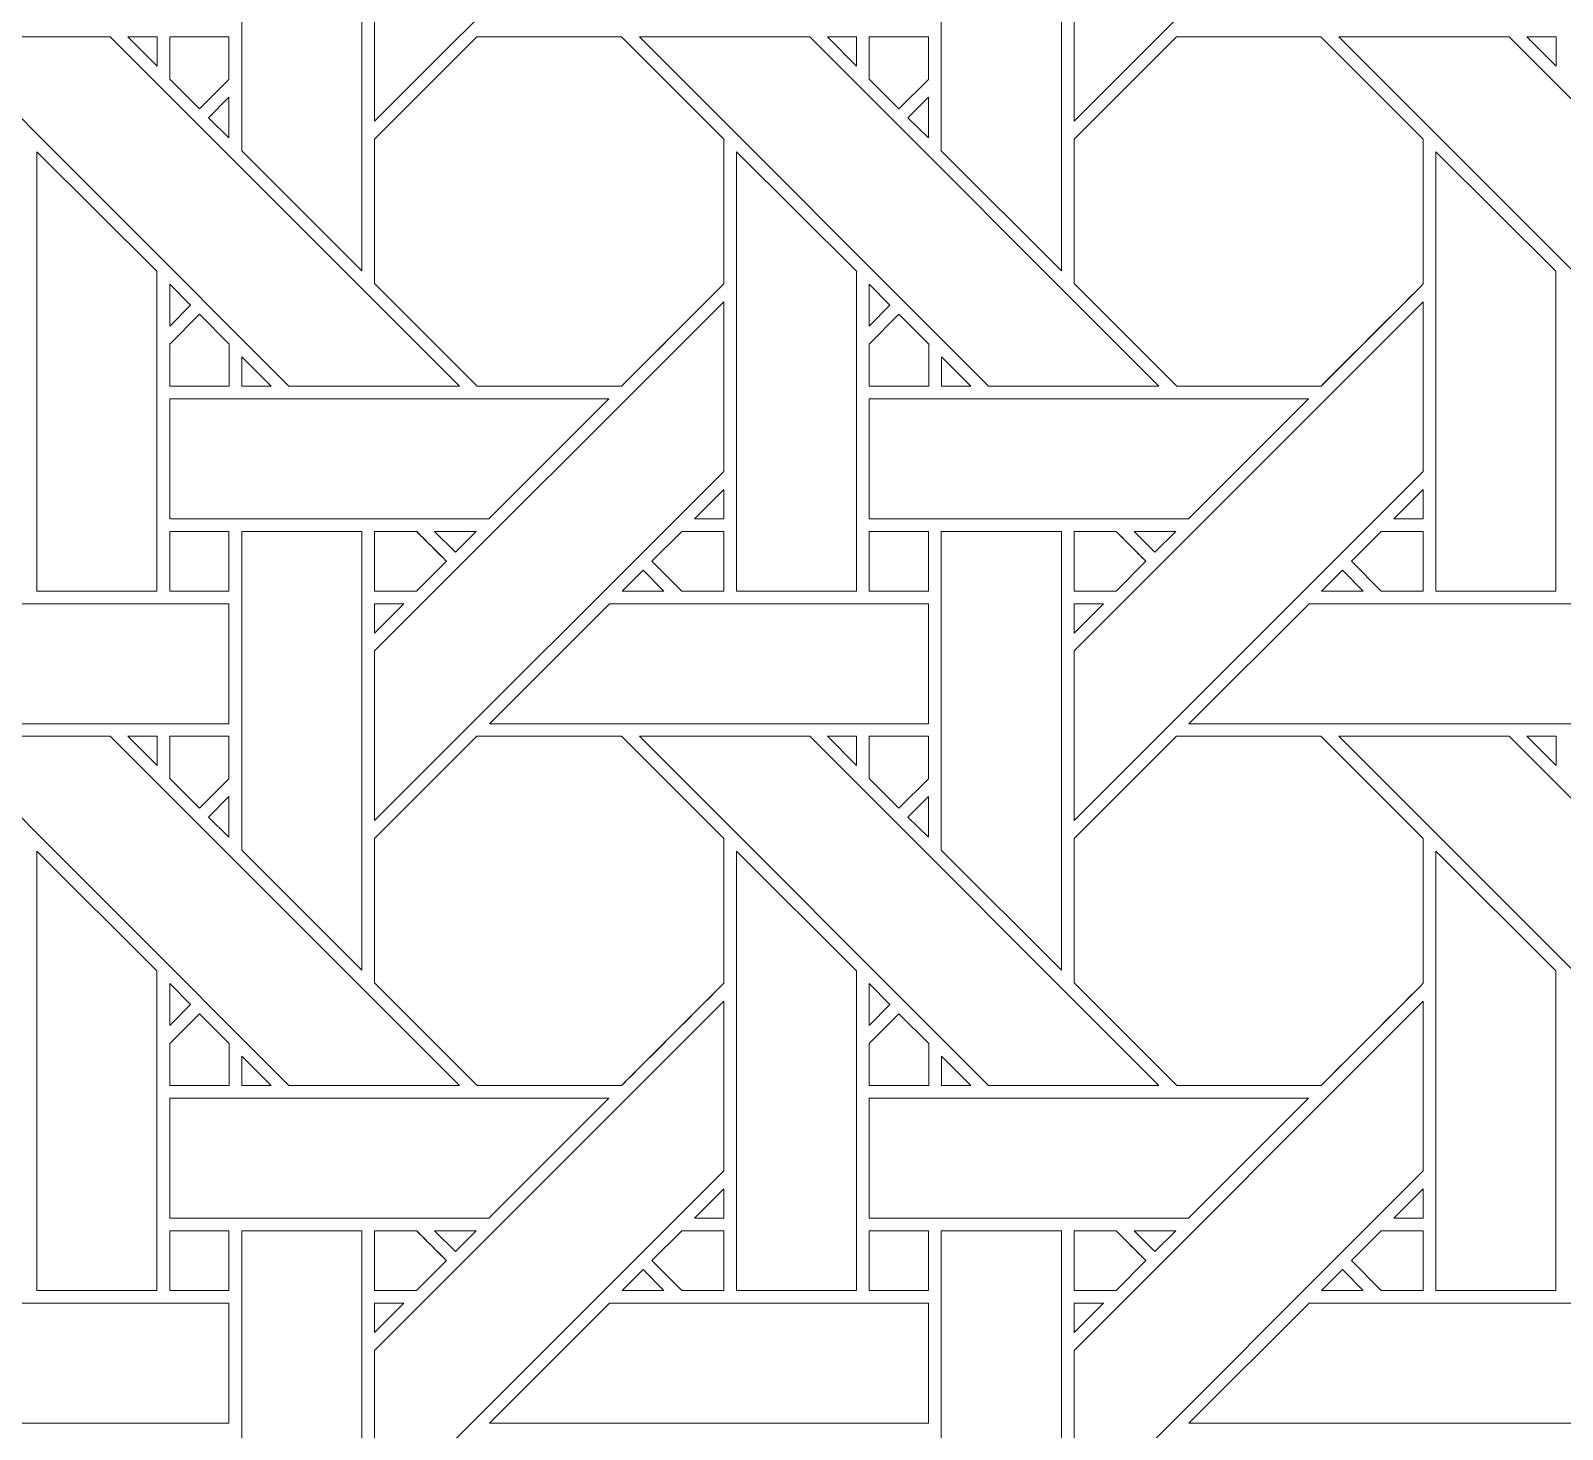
# Model space of a CAD drawing. Header units: inches. Extents: x 3.4 to 21.4, y 0.1 to 18.1.
# Drawn here: x 15 to 17.078, y 6.968 to 8.866 of the extents above; entities that cross this region are included whole.
import ezdxf

# ---------------------------------------------------------------- set-up
doc = ezdxf.new("R2010")
doc.units = ezdxf.units.IN
doc.header["$MEASUREMENT"] = 0
doc.layers.add('Design', color=7, linetype='Continuous', lineweight=0)

msp = doc.modelspace()

# ---------------------------------------------------------------- linework, layer by layer
at = {"layer": 'Design'}
for points, knots in [([(3.3829, 18.0948), (3.3829, 18.0948), (3.3829, 0.0948), (3.3829, 0.0948), (3.3829, 0.0948), (21.3829, 0.0948), (21.3829, 0.0948), (21.3829, 0.0948), (21.3829, 18.0948), (21.3829, 18.0948), (21.3829, 18.0948), (3.3829, 18.0948), (3.3829, 18.0948)], [0, 0, 0, 0, 1, 1, 1, 2, 2, 2, 3, 3, 3, 4, 4, 4, 4]), ([(4.2402, 17.2374), (4.2402, 17.2374), (4.2402, 0.9521), (4.2402, 0.9521), (4.2402, 0.9521), (20.5255, 0.9521), (20.5255, 0.9521), (20.5255, 0.9521), (20.5255, 17.2374), (20.5255, 17.2374), (20.5255, 17.2374), (4.2402, 17.2374), (4.2402, 17.2374)], [0, 0, 0, 0, 1, 1, 1, 2, 2, 2, 3, 3, 3, 4, 4, 4, 4]), ([(15.4666, 8.743), (15.4666, 8.743), (15.4666, 8.9731), (15.4666, 8.9731), (15.4666, 8.9731), (15.9403, 9.4467), (15.9403, 9.4467), (15.9403, 9.4467), (15.9403, 9.2166), (15.9403, 9.2166), (15.9403, 9.2166), (15.4666, 8.743), (15.4666, 8.743)], [0, 0, 0, 0, 1, 1, 1, 2, 2, 2, 3, 3, 3, 4, 4, 4, 4]), ([(16.889, 9.2166), (16.889, 9.2166), (16.4153, 8.743), (16.4153, 8.743), (16.4153, 8.743), (16.4153, 8.9731), (16.4153, 8.9731), (16.4153, 8.9731), (16.889, 9.4467), (16.889, 9.4467), (16.889, 9.4467), (16.889, 9.2166), (16.889, 9.2166)], [0, 0, 0, 0, 1, 1, 1, 2, 2, 2, 3, 3, 3, 4, 4, 4, 4]), ([(15.2865, 8.703), (15.2865, 8.703), (15.2865, 9.1352), (15.2865, 9.1352), (15.2865, 9.1352), (15.4494, 9.1352), (15.4494, 9.1352), (15.4494, 9.1352), (15.4494, 8.5401), (15.4494, 8.5401), (15.4494, 8.5401), (15.2865, 8.703), (15.2865, 8.703)], [0, 0, 0, 0, 1, 1, 1, 2, 2, 2, 3, 3, 3, 4, 4, 4, 4]), ([(16.2352, 8.703), (16.2352, 8.703), (16.2352, 9.1352), (16.2352, 9.1352), (16.2352, 9.1352), (16.3982, 9.1352), (16.3982, 9.1352), (16.3982, 9.1352), (16.3982, 8.5401), (16.3982, 8.5401), (16.3982, 8.5401), (16.2352, 8.703), (16.2352, 8.703)], [0, 0, 0, 0, 1, 1, 1, 2, 2, 2, 3, 3, 3, 4, 4, 4, 4]), ([(15.3505, 8.3837), (15.3505, 8.3837), (14.877, 8.8573), (14.877, 8.8573), (14.877, 8.8573), (15.1079, 8.8573), (15.1079, 8.8573), (15.1079, 8.8573), (15.5816, 8.3837), (15.5816, 8.3837), (15.5816, 8.3837), (15.3505, 8.3837), (15.3505, 8.3837)], [0, 0, 0, 0, 1, 1, 1, 2, 2, 2, 3, 3, 3, 4, 4, 4, 4]), ([(15.1715, 8.8573), (15.1715, 8.8573), (15.1715, 8.8175), (15.1715, 8.8175), (15.1715, 8.8175), (15.1321, 8.8573), (15.1321, 8.8573), (15.1321, 8.8573), (15.1715, 8.8573), (15.1715, 8.8573)], [0, 0, 0, 0, 1, 1, 1, 2, 2, 2, 3, 3, 3, 3]), ([(15.269, 8.8573), (15.269, 8.8573), (15.269, 8.7997), (15.269, 8.7997), (15.269, 8.7997), (15.2291, 8.7598), (15.2291, 8.7598), (15.2291, 8.7598), (15.1887, 8.8001), (15.1887, 8.8001), (15.1887, 8.8001), (15.1887, 8.8573), (15.1887, 8.8573), (15.1887, 8.8573), (15.269, 8.8573), (15.269, 8.8573)], [0, 0, 0, 0, 1, 1, 1, 2, 2, 2, 3, 3, 3, 4, 4, 4, 5, 5, 5, 5]), ([(15.2291, 8.7598), (15.2291, 8.7598), (15.1887, 8.8001), (15.1887, 8.8001), (15.1887, 8.8001), (15.1887, 8.8573), (15.1887, 8.8573), (15.1887, 8.8573), (15.269, 8.8573), (15.269, 8.8573), (15.269, 8.8573), (15.269, 8.7997), (15.269, 8.7997), (15.269, 8.7997), (15.2291, 8.7598), (15.2291, 8.7598)], [0, 0, 0, 0, 1, 1, 1, 2, 2, 2, 3, 3, 3, 4, 4, 4, 5, 5, 5, 5]), ([(15.6053, 8.8573), (15.6053, 8.8573), (15.8015, 8.8573), (15.8015, 8.8573), (15.8015, 8.8573), (15.9403, 8.7186), (15.9403, 8.7186), (15.9403, 8.7186), (15.9403, 8.5224), (15.9403, 8.5224), (15.9225, 8.5044), (15.8105, 8.3927), (15.8016, 8.3837), (15.8016, 8.3837), (15.6058, 8.3837), (15.6058, 8.3837), (15.6058, 8.3837), (15.4666, 8.5229), (15.4666, 8.5229), (15.4666, 8.5229), (15.4666, 8.7186), (15.4666, 8.7186), (15.4666, 8.7186), (15.6053, 8.8573), (15.6053, 8.8573)], [0, 0, 0, 0, 1, 1, 1, 2, 2, 2, 3, 3, 3, 4, 4, 4, 5, 5, 5, 6, 6, 6, 7, 7, 7, 8, 8, 8, 8]), ([(15.9403, 8.5224), (15.9221, 8.5041), (15.8102, 8.3924), (15.8016, 8.3837), (15.8016, 8.3837), (15.6058, 8.3837), (15.6058, 8.3837), (15.6058, 8.3837), (15.4666, 8.5229), (15.4666, 8.5229), (15.4666, 8.5229), (15.4666, 8.7186), (15.4666, 8.7186), (15.4666, 8.7186), (15.6053, 8.8573), (15.6053, 8.8573), (15.6053, 8.8573), (15.8015, 8.8573), (15.8015, 8.8573), (15.8015, 8.8573), (15.9403, 8.7186), (15.9403, 8.7186), (15.9403, 8.7186), (15.9403, 8.5224), (15.9403, 8.5224)], [0, 0, 0, 0, 1, 1, 1, 2, 2, 2, 3, 3, 3, 4, 4, 4, 5, 5, 5, 6, 6, 6, 7, 7, 7, 8, 8, 8, 8]), ([(16.2993, 8.3837), (16.2993, 8.3837), (15.8257, 8.8573), (15.8257, 8.8573), (15.8257, 8.8573), (16.0567, 8.8573), (16.0567, 8.8573), (16.0567, 8.8573), (16.5303, 8.3837), (16.5303, 8.3837), (16.5303, 8.3837), (16.2993, 8.3837), (16.2993, 8.3837)], [0, 0, 0, 0, 1, 1, 1, 2, 2, 2, 3, 3, 3, 4, 4, 4, 4]), ([(16.1202, 8.8573), (16.1202, 8.8573), (16.1202, 8.8175), (16.1202, 8.8175), (16.1202, 8.8175), (16.0808, 8.8573), (16.0808, 8.8573), (16.0808, 8.8573), (16.1202, 8.8573), (16.1202, 8.8573)], [0, 0, 0, 0, 1, 1, 1, 2, 2, 2, 3, 3, 3, 3]), ([(16.2177, 8.8573), (16.2177, 8.8573), (16.2177, 8.7997), (16.2177, 8.7997), (16.2177, 8.7997), (16.1778, 8.7598), (16.1778, 8.7598), (16.1778, 8.7598), (16.1375, 8.8001), (16.1375, 8.8001), (16.1375, 8.8001), (16.1375, 8.8573), (16.1375, 8.8573), (16.1375, 8.8573), (16.2177, 8.8573), (16.2177, 8.8573)], [0, 0, 0, 0, 1, 1, 1, 2, 2, 2, 3, 3, 3, 4, 4, 4, 5, 5, 5, 5]), ([(16.1778, 8.7598), (16.1778, 8.7598), (16.1375, 8.8001), (16.1375, 8.8001), (16.1375, 8.8001), (16.1375, 8.8573), (16.1375, 8.8573), (16.1375, 8.8573), (16.2177, 8.8573), (16.2177, 8.8573), (16.2177, 8.8573), (16.2177, 8.7997), (16.2177, 8.7997), (16.2177, 8.7997), (16.1778, 8.7598), (16.1778, 8.7598)], [0, 0, 0, 0, 1, 1, 1, 2, 2, 2, 3, 3, 3, 4, 4, 4, 5, 5, 5, 5]), ([(16.554, 8.8573), (16.554, 8.8573), (16.7502, 8.8573), (16.7502, 8.8573), (16.7502, 8.8573), (16.889, 8.7186), (16.889, 8.7186), (16.889, 8.7186), (16.889, 8.5224), (16.889, 8.5224), (16.8712, 8.5045), (16.7593, 8.3927), (16.7503, 8.3837), (16.7503, 8.3837), (16.5546, 8.3837), (16.5546, 8.3837), (16.5546, 8.3837), (16.4153, 8.5229), (16.4153, 8.5229), (16.4153, 8.5229), (16.4153, 8.7186), (16.4153, 8.7186), (16.4153, 8.7186), (16.554, 8.8573), (16.554, 8.8573)], [0, 0, 0, 0, 1, 1, 1, 2, 2, 2, 3, 3, 3, 4, 4, 4, 5, 5, 5, 6, 6, 6, 7, 7, 7, 8, 8, 8, 8]), ([(16.889, 8.5224), (16.871, 8.5042), (16.7591, 8.3925), (16.7503, 8.3837), (16.7503, 8.3837), (16.5546, 8.3837), (16.5546, 8.3837), (16.5546, 8.3837), (16.4153, 8.5229), (16.4153, 8.5229), (16.4153, 8.5229), (16.4153, 8.7186), (16.4153, 8.7186), (16.4153, 8.7186), (16.554, 8.8573), (16.554, 8.8573), (16.554, 8.8573), (16.7502, 8.8573), (16.7502, 8.8573), (16.7502, 8.8573), (16.889, 8.7186), (16.889, 8.7186), (16.889, 8.7186), (16.889, 8.5224), (16.889, 8.5224)], [0, 0, 0, 0, 1, 1, 1, 2, 2, 2, 3, 3, 3, 4, 4, 4, 5, 5, 5, 6, 6, 6, 7, 7, 7, 8, 8, 8, 8]), ([(17.248, 8.3837), (17.248, 8.3837), (16.7745, 8.8573), (16.7745, 8.8573), (16.7745, 8.8573), (17.0054, 8.8573), (17.0054, 8.8573), (17.0054, 8.8573), (17.479, 8.3837), (17.479, 8.3837), (17.479, 8.3837), (17.248, 8.3837), (17.248, 8.3837)], [0, 0, 0, 0, 1, 1, 1, 2, 2, 2, 3, 3, 3, 4, 4, 4, 4]), ([(17.069, 8.8573), (17.069, 8.8573), (17.069, 8.8175), (17.069, 8.8175), (17.069, 8.8175), (17.0295, 8.8573), (17.0295, 8.8573), (17.0295, 8.8573), (17.069, 8.8573), (17.069, 8.8573)], [0, 0, 0, 0, 1, 1, 1, 2, 2, 2, 3, 3, 3, 3]), ([(15.269, 8.7755), (15.269, 8.7755), (15.269, 8.7203), (15.269, 8.7203), (15.269, 8.7203), (15.2412, 8.7477), (15.2412, 8.7477), (15.2412, 8.7477), (15.269, 8.7755), (15.269, 8.7755)], [0, 0, 0, 0, 1, 1, 1, 2, 2, 2, 3, 3, 3, 3]), ([(16.2177, 8.7755), (16.2177, 8.7755), (16.2177, 8.7203), (16.2177, 8.7203), (16.2177, 8.7203), (16.1899, 8.7477), (16.1899, 8.7477), (16.1899, 8.7477), (16.2177, 8.7755), (16.2177, 8.7755)], [0, 0, 0, 0, 1, 1, 1, 2, 2, 2, 3, 3, 3, 3]), ([(15.0087, 8.1057), (15.0087, 8.1057), (15.0087, 8.7015), (15.0087, 8.7015), (15.0087, 8.7015), (15.1714, 8.5394), (15.1714, 8.5394), (15.1714, 8.5394), (15.1714, 8.1057), (15.1714, 8.1057), (15.1714, 8.1057), (15.0087, 8.1057), (15.0087, 8.1057)], [0, 0, 0, 0, 1, 1, 1, 2, 2, 2, 3, 3, 3, 4, 4, 4, 4]), ([(15.9574, 8.1057), (15.9574, 8.1057), (15.9574, 8.7015), (15.9574, 8.7015), (15.9574, 8.7015), (16.1201, 8.5394), (16.1201, 8.5394), (16.1201, 8.5394), (16.1201, 8.1057), (16.1201, 8.1057), (16.1201, 8.1057), (15.9574, 8.1057), (15.9574, 8.1057)], [0, 0, 0, 0, 1, 1, 1, 2, 2, 2, 3, 3, 3, 4, 4, 4, 4]), ([(16.9061, 8.1057), (16.9061, 8.1057), (16.9061, 8.7015), (16.9061, 8.7015), (16.9061, 8.7015), (17.0689, 8.5394), (17.0689, 8.5394), (17.0689, 8.5394), (17.0689, 8.1057), (17.0689, 8.1057), (17.0689, 8.1057), (16.9061, 8.1057), (16.9061, 8.1057)], [0, 0, 0, 0, 1, 1, 1, 2, 2, 2, 3, 3, 3, 4, 4, 4, 4]), ([(15.1887, 8.4651), (15.1887, 8.4651), (15.1887, 8.5219), (15.1887, 8.5219), (15.1887, 8.5219), (15.2169, 8.4933), (15.2169, 8.4933), (15.2169, 8.4933), (15.1887, 8.4651), (15.1887, 8.4651)], [0, 0, 0, 0, 1, 1, 1, 2, 2, 2, 3, 3, 3, 3]), ([(16.1374, 8.4651), (16.1374, 8.4651), (16.1374, 8.5219), (16.1374, 8.5219), (16.1374, 8.5219), (16.1656, 8.4933), (16.1656, 8.4933), (16.1656, 8.4933), (16.1374, 8.4651), (16.1374, 8.4651)], [0, 0, 0, 0, 1, 1, 1, 2, 2, 2, 3, 3, 3, 3]), ([(15.4666, 7.7943), (15.4666, 7.7943), (15.4666, 8.0244), (15.4666, 8.0244), (15.4666, 8.0244), (15.9403, 8.498), (15.9403, 8.498), (15.9403, 8.498), (15.9403, 8.2679), (15.9403, 8.2679), (15.9403, 8.2679), (15.4666, 7.7943), (15.4666, 7.7943)], [0, 0, 0, 0, 1, 1, 1, 2, 2, 2, 3, 3, 3, 4, 4, 4, 4]), ([(16.889, 8.2679), (16.889, 8.2679), (16.4153, 7.7943), (16.4153, 7.7943), (16.4153, 7.7943), (16.4153, 8.0244), (16.4153, 8.0244), (16.4153, 8.0244), (16.889, 8.498), (16.889, 8.498), (16.889, 8.498), (16.889, 8.2679), (16.889, 8.2679)], [0, 0, 0, 0, 1, 1, 1, 2, 2, 2, 3, 3, 3, 4, 4, 4, 4]), ([(15.1887, 8.3834), (15.1887, 8.3834), (15.1887, 8.4407), (15.1887, 8.4407), (15.1887, 8.4407), (15.2291, 8.4811), (15.2291, 8.4811), (15.2291, 8.4811), (15.2694, 8.4407), (15.2694, 8.4407), (15.2694, 8.4407), (15.2694, 8.3834), (15.2694, 8.3834), (15.2694, 8.3834), (15.1887, 8.3834), (15.1887, 8.3834)], [0, 0, 0, 0, 1, 1, 1, 2, 2, 2, 3, 3, 3, 4, 4, 4, 5, 5, 5, 5]), ([(15.2291, 8.4811), (15.2291, 8.4811), (15.2694, 8.4407), (15.2694, 8.4407), (15.2694, 8.4407), (15.2694, 8.3834), (15.2694, 8.3834), (15.2694, 8.3834), (15.1887, 8.3834), (15.1887, 8.3834), (15.1887, 8.3834), (15.1887, 8.4407), (15.1887, 8.4407), (15.1887, 8.4407), (15.2291, 8.4811), (15.2291, 8.4811)], [0, 0, 0, 0, 1, 1, 1, 2, 2, 2, 3, 3, 3, 4, 4, 4, 5, 5, 5, 5]), ([(16.1375, 8.3834), (16.1375, 8.3834), (16.1375, 8.4407), (16.1375, 8.4407), (16.1375, 8.4407), (16.1778, 8.4811), (16.1778, 8.4811), (16.1778, 8.4811), (16.2181, 8.4407), (16.2181, 8.4407), (16.2181, 8.4407), (16.2181, 8.3834), (16.2181, 8.3834), (16.2181, 8.3834), (16.1375, 8.3834), (16.1375, 8.3834)], [0, 0, 0, 0, 1, 1, 1, 2, 2, 2, 3, 3, 3, 4, 4, 4, 5, 5, 5, 5]), ([(16.1778, 8.4811), (16.1778, 8.4811), (16.2181, 8.4407), (16.2181, 8.4407), (16.2181, 8.4407), (16.2181, 8.3834), (16.2181, 8.3834), (16.2181, 8.3834), (16.1375, 8.3834), (16.1375, 8.3834), (16.1375, 8.3834), (16.1375, 8.4407), (16.1375, 8.4407), (16.1375, 8.4407), (16.1778, 8.4811), (16.1778, 8.4811)], [0, 0, 0, 0, 1, 1, 1, 2, 2, 2, 3, 3, 3, 4, 4, 4, 5, 5, 5, 5]), ([(15.2866, 8.3837), (15.2866, 8.3837), (15.2866, 8.4235), (15.2866, 8.4235), (15.2866, 8.4235), (15.3264, 8.3837), (15.3264, 8.3837), (15.3264, 8.3837), (15.2866, 8.3837), (15.2866, 8.3837)], [0, 0, 0, 0, 1, 1, 1, 2, 2, 2, 3, 3, 3, 3]), ([(16.2354, 8.3837), (16.2354, 8.3837), (16.2354, 8.4235), (16.2354, 8.4235), (16.2354, 8.4235), (16.2751, 8.3837), (16.2751, 8.3837), (16.2751, 8.3837), (16.2354, 8.3837), (16.2354, 8.3837)], [0, 0, 0, 0, 1, 1, 1, 2, 2, 2, 3, 3, 3, 3]), ([(15.6217, 8.2037), (15.6217, 8.2037), (15.1887, 8.2037), (15.1887, 8.2037), (15.1887, 8.2037), (15.1887, 8.3664), (15.1887, 8.3664), (15.1887, 8.3664), (15.7844, 8.3664), (15.7844, 8.3664), (15.7844, 8.3664), (15.6217, 8.2037), (15.6217, 8.2037)], [0, 0, 0, 0, 1, 1, 1, 2, 2, 2, 3, 3, 3, 4, 4, 4, 4]), ([(16.5704, 8.2037), (16.5704, 8.2037), (16.1375, 8.2037), (16.1375, 8.2037), (16.1375, 8.2037), (16.1375, 8.3664), (16.1375, 8.3664), (16.1375, 8.3664), (16.7332, 8.3664), (16.7332, 8.3664), (16.7332, 8.3664), (16.5704, 8.2037), (16.5704, 8.2037)], [0, 0, 0, 0, 1, 1, 1, 2, 2, 2, 3, 3, 3, 4, 4, 4, 4]), ([(15.9403, 8.2435), (15.9403, 8.2435), (15.9403, 8.2038), (15.9403, 8.2038), (15.9403, 8.2038), (15.9005, 8.2038), (15.9005, 8.2038), (15.9005, 8.2038), (15.9403, 8.2435), (15.9403, 8.2435)], [0, 0, 0, 0, 1, 1, 1, 2, 2, 2, 3, 3, 3, 3]), ([(16.889, 8.2435), (16.889, 8.2435), (16.889, 8.2038), (16.889, 8.2038), (16.889, 8.2038), (16.8492, 8.2038), (16.8492, 8.2038), (16.8492, 8.2038), (16.889, 8.2435), (16.889, 8.2435)], [0, 0, 0, 0, 1, 1, 1, 2, 2, 2, 3, 3, 3, 3]), ([(15.1887, 8.1865), (15.1887, 8.1865), (15.269, 8.1865), (15.269, 8.1865), (15.269, 8.1865), (15.269, 8.1057), (15.269, 8.1057), (15.269, 8.1057), (15.1887, 8.1057), (15.1887, 8.1057), (15.1887, 8.1057), (15.1887, 8.1865), (15.1887, 8.1865)], [0, 0, 0, 0, 1, 1, 1, 2, 2, 2, 3, 3, 3, 4, 4, 4, 4]), ([(15.1887, 8.1057), (15.1887, 8.1057), (15.1887, 8.1865), (15.1887, 8.1865), (15.1887, 8.1865), (15.269, 8.1865), (15.269, 8.1865), (15.269, 8.1865), (15.269, 8.1057), (15.269, 8.1057), (15.269, 8.1057), (15.1887, 8.1057), (15.1887, 8.1057)], [0, 0, 0, 0, 1, 1, 1, 2, 2, 2, 3, 3, 3, 4, 4, 4, 4]), ([(15.2865, 7.7543), (15.2865, 7.7543), (15.2865, 8.1865), (15.2865, 8.1865), (15.2865, 8.1865), (15.4494, 8.1865), (15.4494, 8.1865), (15.4494, 8.1865), (15.4494, 7.5914), (15.4494, 7.5914), (15.4494, 7.5914), (15.2865, 7.7543), (15.2865, 7.7543)], [0, 0, 0, 0, 1, 1, 1, 2, 2, 2, 3, 3, 3, 4, 4, 4, 4]), ([(15.5237, 8.1865), (15.5288, 8.1813), (15.5596, 8.1505), (15.564, 8.1461), (15.564, 8.1461), (15.5236, 8.1057), (15.5236, 8.1057), (15.5236, 8.1057), (15.4666, 8.1057), (15.4666, 8.1057), (15.4666, 8.1057), (15.4666, 8.1865), (15.4666, 8.1865), (15.4666, 8.1865), (15.5237, 8.1865), (15.5237, 8.1865)], [0, 0, 0, 0, 1, 1, 1, 2, 2, 2, 3, 3, 3, 4, 4, 4, 5, 5, 5, 5]), ([(15.564, 8.1461), (15.564, 8.1461), (15.5236, 8.1057), (15.5236, 8.1057), (15.5236, 8.1057), (15.4666, 8.1057), (15.4666, 8.1057), (15.4666, 8.1057), (15.4666, 8.1865), (15.4666, 8.1865), (15.4666, 8.1865), (15.5237, 8.1865), (15.5237, 8.1865), (15.5294, 8.1808), (15.564, 8.1461), (15.564, 8.1461)], [0, 0, 0, 0, 1, 1, 1, 2, 2, 2, 3, 3, 3, 4, 4, 4, 5, 5, 5, 5]), ([(15.548, 8.1865), (15.548, 8.1865), (15.6045, 8.1865), (15.6045, 8.1865), (15.6045, 8.1865), (15.5762, 8.1583), (15.5762, 8.1583), (15.5762, 8.1583), (15.548, 8.1865), (15.548, 8.1865)], [0, 0, 0, 0, 1, 1, 1, 2, 2, 2, 3, 3, 3, 3]), ([(15.8832, 8.1057), (15.8832, 8.1057), (15.8428, 8.1461), (15.8428, 8.1461), (15.8428, 8.1461), (15.8832, 8.1865), (15.8832, 8.1865), (15.8832, 8.1865), (15.9403, 8.1865), (15.9403, 8.1865), (15.9403, 8.1865), (15.9403, 8.1057), (15.9403, 8.1057), (15.9403, 8.1057), (15.8832, 8.1057), (15.8832, 8.1057)], [0, 0, 0, 0, 1, 1, 1, 2, 2, 2, 3, 3, 3, 4, 4, 4, 5, 5, 5, 5]), ([(15.9403, 8.1057), (15.9403, 8.1057), (15.8832, 8.1057), (15.8832, 8.1057), (15.8832, 8.1057), (15.8428, 8.1461), (15.8428, 8.1461), (15.8428, 8.1461), (15.8832, 8.1865), (15.8832, 8.1865), (15.8832, 8.1865), (15.9403, 8.1865), (15.9403, 8.1865), (15.9403, 8.1865), (15.9403, 8.1057), (15.9403, 8.1057)], [0, 0, 0, 0, 1, 1, 1, 2, 2, 2, 3, 3, 3, 4, 4, 4, 5, 5, 5, 5]), ([(16.2177, 8.1057), (16.2177, 8.1057), (16.1375, 8.1057), (16.1375, 8.1057), (16.1375, 8.1057), (16.1375, 8.1865), (16.1375, 8.1865), (16.1375, 8.1865), (16.2177, 8.1865), (16.2177, 8.1865), (16.2177, 8.1865), (16.2177, 8.1057), (16.2177, 8.1057)], [0, 0, 0, 0, 1, 1, 1, 2, 2, 2, 3, 3, 3, 4, 4, 4, 4]), ([(16.1375, 8.1057), (16.1375, 8.1057), (16.1375, 8.1865), (16.1375, 8.1865), (16.1375, 8.1865), (16.2177, 8.1865), (16.2177, 8.1865), (16.2177, 8.1865), (16.2177, 8.1057), (16.2177, 8.1057), (16.2177, 8.1057), (16.1375, 8.1057), (16.1375, 8.1057)], [0, 0, 0, 0, 1, 1, 1, 2, 2, 2, 3, 3, 3, 4, 4, 4, 4]), ([(16.2352, 7.7543), (16.2352, 7.7543), (16.2352, 8.1865), (16.2352, 8.1865), (16.2352, 8.1865), (16.3982, 8.1865), (16.3982, 8.1865), (16.3982, 8.1865), (16.3982, 7.5914), (16.3982, 7.5914), (16.3982, 7.5914), (16.2352, 7.7543), (16.2352, 7.7543)], [0, 0, 0, 0, 1, 1, 1, 2, 2, 2, 3, 3, 3, 4, 4, 4, 4]), ([(16.4724, 8.1865), (16.4775, 8.1813), (16.5083, 8.1505), (16.5127, 8.1461), (16.5127, 8.1461), (16.4723, 8.1057), (16.4723, 8.1057), (16.4723, 8.1057), (16.4153, 8.1057), (16.4153, 8.1057), (16.4153, 8.1057), (16.4153, 8.1865), (16.4153, 8.1865), (16.4153, 8.1865), (16.4724, 8.1865), (16.4724, 8.1865)], [0, 0, 0, 0, 1, 1, 1, 2, 2, 2, 3, 3, 3, 4, 4, 4, 5, 5, 5, 5]), ([(16.5127, 8.1461), (16.5127, 8.1461), (16.4723, 8.1057), (16.4723, 8.1057), (16.4723, 8.1057), (16.4153, 8.1057), (16.4153, 8.1057), (16.4153, 8.1057), (16.4153, 8.1865), (16.4153, 8.1865), (16.4153, 8.1865), (16.4724, 8.1865), (16.4724, 8.1865), (16.4777, 8.1812), (16.5085, 8.1503), (16.5127, 8.1461)], [0, 0, 0, 0, 1, 1, 1, 2, 2, 2, 3, 3, 3, 4, 4, 4, 5, 5, 5, 5]), ([(16.4967, 8.1865), (16.4967, 8.1865), (16.5532, 8.1865), (16.5532, 8.1865), (16.5532, 8.1865), (16.5249, 8.1583), (16.5249, 8.1583), (16.5249, 8.1583), (16.4967, 8.1865), (16.4967, 8.1865)], [0, 0, 0, 0, 1, 1, 1, 2, 2, 2, 3, 3, 3, 3]), ([(16.8319, 8.1057), (16.8319, 8.1057), (16.7915, 8.1461), (16.7915, 8.1461), (16.7915, 8.1461), (16.832, 8.1865), (16.832, 8.1865), (16.832, 8.1865), (16.889, 8.1865), (16.889, 8.1865), (16.889, 8.1865), (16.889, 8.1057), (16.889, 8.1057), (16.889, 8.1057), (16.8319, 8.1057), (16.8319, 8.1057)], [0, 0, 0, 0, 1, 1, 1, 2, 2, 2, 3, 3, 3, 4, 4, 4, 5, 5, 5, 5]), ([(16.889, 8.1057), (16.889, 8.1057), (16.8319, 8.1057), (16.8319, 8.1057), (16.8319, 8.1057), (16.7915, 8.1461), (16.7915, 8.1461), (16.7915, 8.1461), (16.832, 8.1865), (16.832, 8.1865), (16.832, 8.1865), (16.889, 8.1865), (16.889, 8.1865), (16.889, 8.1865), (16.889, 8.1057), (16.889, 8.1057)], [0, 0, 0, 0, 1, 1, 1, 2, 2, 2, 3, 3, 3, 4, 4, 4, 5, 5, 5, 5]), ([(15.8307, 8.1339), (15.8307, 8.1339), (15.8589, 8.1057), (15.8589, 8.1057), (15.8589, 8.1057), (15.8024, 8.1057), (15.8024, 8.1057), (15.8024, 8.1057), (15.8307, 8.1339), (15.8307, 8.1339)], [0, 0, 0, 0, 1, 1, 1, 2, 2, 2, 3, 3, 3, 3]), ([(16.7794, 8.1339), (16.7794, 8.1339), (16.8076, 8.1057), (16.8076, 8.1057), (16.8076, 8.1057), (16.7511, 8.1057), (16.7511, 8.1057), (16.7511, 8.1057), (16.7794, 8.1339), (16.7794, 8.1339)], [0, 0, 0, 0, 1, 1, 1, 2, 2, 2, 3, 3, 3, 3]), ([(15.269, 8.0885), (15.269, 8.0885), (15.269, 7.9257), (15.269, 7.9257), (15.269, 7.9257), (14.6737, 7.9257), (14.6737, 7.9257), (14.6737, 7.9257), (14.8365, 8.0885), (14.8365, 8.0885), (14.8365, 8.0885), (15.269, 8.0885), (15.269, 8.0885)], [0, 0, 0, 0, 1, 1, 1, 2, 2, 2, 3, 3, 3, 4, 4, 4, 4]), ([(15.5064, 8.0885), (15.5064, 8.0885), (15.4666, 8.0487), (15.4666, 8.0487), (15.4666, 8.0487), (15.4666, 8.0885), (15.4666, 8.0885), (15.4666, 8.0885), (15.5064, 8.0885), (15.5064, 8.0885)], [0, 0, 0, 0, 1, 1, 1, 2, 2, 2, 3, 3, 3, 3]), ([(16.2177, 8.0885), (16.2177, 8.0885), (16.2177, 7.9257), (16.2177, 7.9257), (16.2177, 7.9257), (15.6224, 7.9257), (15.6224, 7.9257), (15.6224, 7.9257), (15.7853, 8.0885), (15.7853, 8.0885), (15.7853, 8.0885), (16.2177, 8.0885), (16.2177, 8.0885)], [0, 0, 0, 0, 1, 1, 1, 2, 2, 2, 3, 3, 3, 4, 4, 4, 4]), ([(16.4551, 8.0885), (16.4551, 8.0885), (16.4153, 8.0487), (16.4153, 8.0487), (16.4153, 8.0487), (16.4153, 8.0885), (16.4153, 8.0885), (16.4153, 8.0885), (16.4551, 8.0885), (16.4551, 8.0885)], [0, 0, 0, 0, 1, 1, 1, 2, 2, 2, 3, 3, 3, 3]), ([(17.1664, 8.0885), (17.1664, 8.0885), (17.1664, 7.9257), (17.1664, 7.9257), (17.1664, 7.9257), (16.5711, 7.9257), (16.5711, 7.9257), (16.5711, 7.9257), (16.734, 8.0885), (16.734, 8.0885), (16.734, 8.0885), (17.1664, 8.0885), (17.1664, 8.0885)], [0, 0, 0, 0, 1, 1, 1, 2, 2, 2, 3, 3, 3, 4, 4, 4, 4]), ([(15.3505, 7.435), (15.3505, 7.435), (14.877, 7.9086), (14.877, 7.9086), (14.877, 7.9086), (15.1079, 7.9086), (15.1079, 7.9086), (15.1079, 7.9086), (15.5816, 7.435), (15.5816, 7.435), (15.5816, 7.435), (15.3505, 7.435), (15.3505, 7.435)], [0, 0, 0, 0, 1, 1, 1, 2, 2, 2, 3, 3, 3, 4, 4, 4, 4]), ([(15.1715, 7.9086), (15.1715, 7.9086), (15.1715, 7.8688), (15.1715, 7.8688), (15.1715, 7.8688), (15.1321, 7.9086), (15.1321, 7.9086), (15.1321, 7.9086), (15.1715, 7.9086), (15.1715, 7.9086)], [0, 0, 0, 0, 1, 1, 1, 2, 2, 2, 3, 3, 3, 3]), ([(15.269, 7.9086), (15.269, 7.9086), (15.269, 7.851), (15.269, 7.851), (15.269, 7.851), (15.2291, 7.8111), (15.2291, 7.8111), (15.2291, 7.8111), (15.1887, 7.8514), (15.1887, 7.8514), (15.1887, 7.8514), (15.1887, 7.9086), (15.1887, 7.9086), (15.1887, 7.9086), (15.269, 7.9086), (15.269, 7.9086)], [0, 0, 0, 0, 1, 1, 1, 2, 2, 2, 3, 3, 3, 4, 4, 4, 5, 5, 5, 5]), ([(15.2291, 7.8111), (15.2291, 7.8111), (15.1887, 7.8514), (15.1887, 7.8514), (15.1887, 7.8514), (15.1887, 7.9086), (15.1887, 7.9086), (15.1887, 7.9086), (15.269, 7.9086), (15.269, 7.9086), (15.269, 7.9086), (15.269, 7.851), (15.269, 7.851), (15.269, 7.851), (15.2291, 7.8111), (15.2291, 7.8111)], [0, 0, 0, 0, 1, 1, 1, 2, 2, 2, 3, 3, 3, 4, 4, 4, 5, 5, 5, 5]), ([(15.6053, 7.9086), (15.6053, 7.9086), (15.8015, 7.9086), (15.8015, 7.9086), (15.8015, 7.9086), (15.9403, 7.7699), (15.9403, 7.7699), (15.9403, 7.7699), (15.9403, 7.5737), (15.9403, 7.5737), (15.9225, 7.5557), (15.8105, 7.444), (15.8016, 7.435), (15.8016, 7.435), (15.6058, 7.435), (15.6058, 7.435), (15.6058, 7.435), (15.4666, 7.5742), (15.4666, 7.5742), (15.4666, 7.5742), (15.4666, 7.7699), (15.4666, 7.7699), (15.4666, 7.7699), (15.6053, 7.9086), (15.6053, 7.9086)], [0, 0, 0, 0, 1, 1, 1, 2, 2, 2, 3, 3, 3, 4, 4, 4, 5, 5, 5, 6, 6, 6, 7, 7, 7, 8, 8, 8, 8]), ([(15.9403, 7.5737), (15.9223, 7.5555), (15.8104, 7.4438), (15.8016, 7.435), (15.8016, 7.435), (15.6058, 7.435), (15.6058, 7.435), (15.6058, 7.435), (15.4666, 7.5742), (15.4666, 7.5742), (15.4666, 7.5742), (15.4666, 7.7699), (15.4666, 7.7699), (15.4666, 7.7699), (15.6053, 7.9086), (15.6053, 7.9086), (15.6053, 7.9086), (15.8015, 7.9086), (15.8015, 7.9086), (15.8015, 7.9086), (15.9403, 7.7699), (15.9403, 7.7699), (15.9403, 7.7699), (15.9403, 7.5737), (15.9403, 7.5737)], [0, 0, 0, 0, 1, 1, 1, 2, 2, 2, 3, 3, 3, 4, 4, 4, 5, 5, 5, 6, 6, 6, 7, 7, 7, 8, 8, 8, 8]), ([(16.2993, 7.435), (16.2993, 7.435), (15.8257, 7.9086), (15.8257, 7.9086), (15.8257, 7.9086), (16.0567, 7.9086), (16.0567, 7.9086), (16.0567, 7.9086), (16.5303, 7.435), (16.5303, 7.435), (16.5303, 7.435), (16.2993, 7.435), (16.2993, 7.435)], [0, 0, 0, 0, 1, 1, 1, 2, 2, 2, 3, 3, 3, 4, 4, 4, 4]), ([(16.1202, 7.9086), (16.1202, 7.9086), (16.1202, 7.8688), (16.1202, 7.8688), (16.1202, 7.8688), (16.0808, 7.9086), (16.0808, 7.9086), (16.0808, 7.9086), (16.1202, 7.9086), (16.1202, 7.9086)], [0, 0, 0, 0, 1, 1, 1, 2, 2, 2, 3, 3, 3, 3]), ([(16.2177, 7.9086), (16.2177, 7.9086), (16.2177, 7.851), (16.2177, 7.851), (16.2177, 7.851), (16.1778, 7.8111), (16.1778, 7.8111), (16.1778, 7.8111), (16.1375, 7.8514), (16.1375, 7.8514), (16.1375, 7.8514), (16.1375, 7.9086), (16.1375, 7.9086), (16.1375, 7.9086), (16.2177, 7.9086), (16.2177, 7.9086)], [0, 0, 0, 0, 1, 1, 1, 2, 2, 2, 3, 3, 3, 4, 4, 4, 5, 5, 5, 5]), ([(16.1778, 7.8111), (16.1778, 7.8111), (16.1375, 7.8514), (16.1375, 7.8514), (16.1375, 7.8514), (16.1375, 7.9086), (16.1375, 7.9086), (16.1375, 7.9086), (16.2177, 7.9086), (16.2177, 7.9086), (16.2177, 7.9086), (16.2177, 7.851), (16.2177, 7.851), (16.2177, 7.851), (16.1778, 7.8111), (16.1778, 7.8111)], [0, 0, 0, 0, 1, 1, 1, 2, 2, 2, 3, 3, 3, 4, 4, 4, 5, 5, 5, 5]), ([(16.554, 7.9086), (16.554, 7.9086), (16.7502, 7.9086), (16.7502, 7.9086), (16.7502, 7.9086), (16.889, 7.7699), (16.889, 7.7699), (16.889, 7.7699), (16.889, 7.5737), (16.889, 7.5737), (16.8712, 7.5557), (16.7593, 7.444), (16.7503, 7.435), (16.7503, 7.435), (16.5546, 7.435), (16.5546, 7.435), (16.5546, 7.435), (16.4153, 7.5742), (16.4153, 7.5742), (16.4153, 7.5742), (16.4153, 7.7699), (16.4153, 7.7699), (16.4153, 7.7699), (16.554, 7.9086), (16.554, 7.9086)], [0, 0, 0, 0, 1, 1, 1, 2, 2, 2, 3, 3, 3, 4, 4, 4, 5, 5, 5, 6, 6, 6, 7, 7, 7, 8, 8, 8, 8]), ([(16.889, 7.5737), (16.8711, 7.5556), (16.7592, 7.4439), (16.7503, 7.435), (16.7503, 7.435), (16.5546, 7.435), (16.5546, 7.435), (16.5546, 7.435), (16.4153, 7.5742), (16.4153, 7.5742), (16.4153, 7.5742), (16.4153, 7.7699), (16.4153, 7.7699), (16.4153, 7.7699), (16.554, 7.9086), (16.554, 7.9086), (16.554, 7.9086), (16.7502, 7.9086), (16.7502, 7.9086), (16.7502, 7.9086), (16.889, 7.7699), (16.889, 7.7699), (16.889, 7.7699), (16.889, 7.5737), (16.889, 7.5737)], [0, 0, 0, 0, 1, 1, 1, 2, 2, 2, 3, 3, 3, 4, 4, 4, 5, 5, 5, 6, 6, 6, 7, 7, 7, 8, 8, 8, 8]), ([(17.248, 7.435), (17.248, 7.435), (16.7745, 7.9086), (16.7745, 7.9086), (16.7745, 7.9086), (17.0054, 7.9086), (17.0054, 7.9086), (17.0054, 7.9086), (17.479, 7.435), (17.479, 7.435), (17.479, 7.435), (17.248, 7.435), (17.248, 7.435)], [0, 0, 0, 0, 1, 1, 1, 2, 2, 2, 3, 3, 3, 4, 4, 4, 4]), ([(17.069, 7.9086), (17.069, 7.9086), (17.069, 7.8688), (17.069, 7.8688), (17.069, 7.8688), (17.0295, 7.9086), (17.0295, 7.9086), (17.0295, 7.9086), (17.069, 7.9086), (17.069, 7.9086)], [0, 0, 0, 0, 1, 1, 1, 2, 2, 2, 3, 3, 3, 3]), ([(15.269, 7.8268), (15.269, 7.8268), (15.269, 7.7716), (15.269, 7.7716), (15.269, 7.7716), (15.2412, 7.799), (15.2412, 7.799), (15.2412, 7.799), (15.269, 7.8268), (15.269, 7.8268)], [0, 0, 0, 0, 1, 1, 1, 2, 2, 2, 3, 3, 3, 3]), ([(16.2177, 7.8268), (16.2177, 7.8268), (16.2177, 7.7716), (16.2177, 7.7716), (16.2177, 7.7716), (16.1899, 7.799), (16.1899, 7.799), (16.1899, 7.799), (16.2177, 7.8268), (16.2177, 7.8268)], [0, 0, 0, 0, 1, 1, 1, 2, 2, 2, 3, 3, 3, 3]), ([(15.0087, 7.157), (15.0087, 7.157), (15.0087, 7.7528), (15.0087, 7.7528), (15.0087, 7.7528), (15.1714, 7.5906), (15.1714, 7.5906), (15.1714, 7.5906), (15.1714, 7.157), (15.1714, 7.157), (15.1714, 7.157), (15.0087, 7.157), (15.0087, 7.157)], [0, 0, 0, 0, 1, 1, 1, 2, 2, 2, 3, 3, 3, 4, 4, 4, 4]), ([(15.9574, 7.157), (15.9574, 7.157), (15.9574, 7.7528), (15.9574, 7.7528), (15.9574, 7.7528), (16.1201, 7.5906), (16.1201, 7.5906), (16.1201, 7.5906), (16.1201, 7.157), (16.1201, 7.157), (16.1201, 7.157), (15.9574, 7.157), (15.9574, 7.157)], [0, 0, 0, 0, 1, 1, 1, 2, 2, 2, 3, 3, 3, 4, 4, 4, 4]), ([(16.9061, 7.157), (16.9061, 7.157), (16.9061, 7.7528), (16.9061, 7.7528), (16.9061, 7.7528), (17.0689, 7.5906), (17.0689, 7.5906), (17.0689, 7.5906), (17.0689, 7.157), (17.0689, 7.157), (17.0689, 7.157), (16.9061, 7.157), (16.9061, 7.157)], [0, 0, 0, 0, 1, 1, 1, 2, 2, 2, 3, 3, 3, 4, 4, 4, 4]), ([(15.1887, 7.5164), (15.1887, 7.5164), (15.1887, 7.5732), (15.1887, 7.5732), (15.1887, 7.5732), (15.2169, 7.5446), (15.2169, 7.5446), (15.2169, 7.5446), (15.1887, 7.5164), (15.1887, 7.5164)], [0, 0, 0, 0, 1, 1, 1, 2, 2, 2, 3, 3, 3, 3]), ([(16.1374, 7.5164), (16.1374, 7.5164), (16.1374, 7.5732), (16.1374, 7.5732), (16.1374, 7.5732), (16.1656, 7.5446), (16.1656, 7.5446), (16.1656, 7.5446), (16.1374, 7.5164), (16.1374, 7.5164)], [0, 0, 0, 0, 1, 1, 1, 2, 2, 2, 3, 3, 3, 3]), ([(15.4666, 6.8455), (15.4666, 6.8455), (15.4666, 7.0756), (15.4666, 7.0756), (15.4666, 7.0756), (15.9403, 7.5492), (15.9403, 7.5492), (15.9403, 7.5492), (15.9403, 7.3192), (15.9403, 7.3192), (15.9403, 7.3192), (15.4666, 6.8455), (15.4666, 6.8455)], [0, 0, 0, 0, 1, 1, 1, 2, 2, 2, 3, 3, 3, 4, 4, 4, 4]), ([(16.889, 7.3192), (16.889, 7.3192), (16.4153, 6.8455), (16.4153, 6.8455), (16.4153, 6.8455), (16.4153, 7.0756), (16.4153, 7.0756), (16.4153, 7.0756), (16.889, 7.5492), (16.889, 7.5492), (16.889, 7.5492), (16.889, 7.3192), (16.889, 7.3192)], [0, 0, 0, 0, 1, 1, 1, 2, 2, 2, 3, 3, 3, 4, 4, 4, 4]), ([(15.1887, 7.4347), (15.1887, 7.4347), (15.1887, 7.492), (15.1887, 7.492), (15.1887, 7.492), (15.2291, 7.5323), (15.2291, 7.5323), (15.2291, 7.5323), (15.2694, 7.492), (15.2694, 7.492), (15.2694, 7.492), (15.2694, 7.4347), (15.2694, 7.4347), (15.2694, 7.4347), (15.1887, 7.4347), (15.1887, 7.4347)], [0, 0, 0, 0, 1, 1, 1, 2, 2, 2, 3, 3, 3, 4, 4, 4, 5, 5, 5, 5]), ([(15.2291, 7.5323), (15.2291, 7.5323), (15.2694, 7.492), (15.2694, 7.492), (15.2694, 7.492), (15.2694, 7.4347), (15.2694, 7.4347), (15.2694, 7.4347), (15.1887, 7.4347), (15.1887, 7.4347), (15.1887, 7.4347), (15.1887, 7.492), (15.1887, 7.492), (15.1887, 7.492), (15.2291, 7.5323), (15.2291, 7.5323)], [0, 0, 0, 0, 1, 1, 1, 2, 2, 2, 3, 3, 3, 4, 4, 4, 5, 5, 5, 5]), ([(16.1375, 7.4347), (16.1375, 7.4347), (16.1375, 7.492), (16.1375, 7.492), (16.1375, 7.492), (16.1778, 7.5323), (16.1778, 7.5323), (16.1778, 7.5323), (16.2181, 7.492), (16.2181, 7.492), (16.2181, 7.492), (16.2181, 7.4347), (16.2181, 7.4347), (16.2181, 7.4347), (16.1375, 7.4347), (16.1375, 7.4347)], [0, 0, 0, 0, 1, 1, 1, 2, 2, 2, 3, 3, 3, 4, 4, 4, 5, 5, 5, 5]), ([(16.1778, 7.5323), (16.1778, 7.5323), (16.2181, 7.492), (16.2181, 7.492), (16.2181, 7.492), (16.2181, 7.4347), (16.2181, 7.4347), (16.2181, 7.4347), (16.1375, 7.4347), (16.1375, 7.4347), (16.1375, 7.4347), (16.1375, 7.492), (16.1375, 7.492), (16.1375, 7.492), (16.1778, 7.5323), (16.1778, 7.5323)], [0, 0, 0, 0, 1, 1, 1, 2, 2, 2, 3, 3, 3, 4, 4, 4, 5, 5, 5, 5]), ([(15.2866, 7.4349), (15.2866, 7.4349), (15.2866, 7.4747), (15.2866, 7.4747), (15.2866, 7.4747), (15.3264, 7.4349), (15.3264, 7.4349), (15.3264, 7.4349), (15.2866, 7.4349), (15.2866, 7.4349)], [0, 0, 0, 0, 1, 1, 1, 2, 2, 2, 3, 3, 3, 3]), ([(16.2354, 7.4349), (16.2354, 7.4349), (16.2354, 7.4747), (16.2354, 7.4747), (16.2354, 7.4747), (16.2751, 7.4349), (16.2751, 7.4349), (16.2751, 7.4349), (16.2354, 7.4349), (16.2354, 7.4349)], [0, 0, 0, 0, 1, 1, 1, 2, 2, 2, 3, 3, 3, 3]), ([(15.6217, 7.255), (15.6217, 7.255), (15.1887, 7.255), (15.1887, 7.255), (15.1887, 7.255), (15.1887, 7.4177), (15.1887, 7.4177), (15.1887, 7.4177), (15.7844, 7.4177), (15.7844, 7.4177), (15.7844, 7.4177), (15.6217, 7.255), (15.6217, 7.255)], [0, 0, 0, 0, 1, 1, 1, 2, 2, 2, 3, 3, 3, 4, 4, 4, 4]), ([(16.5704, 7.255), (16.5704, 7.255), (16.1375, 7.255), (16.1375, 7.255), (16.1375, 7.255), (16.1375, 7.4177), (16.1375, 7.4177), (16.1375, 7.4177), (16.7332, 7.4177), (16.7332, 7.4177), (16.7332, 7.4177), (16.5704, 7.255), (16.5704, 7.255)], [0, 0, 0, 0, 1, 1, 1, 2, 2, 2, 3, 3, 3, 4, 4, 4, 4]), ([(15.9403, 7.2948), (15.9403, 7.2948), (15.9403, 7.255), (15.9403, 7.255), (15.9403, 7.255), (15.9005, 7.255), (15.9005, 7.255), (15.9005, 7.255), (15.9403, 7.2948), (15.9403, 7.2948)], [0, 0, 0, 0, 1, 1, 1, 2, 2, 2, 3, 3, 3, 3]), ([(16.889, 7.2948), (16.889, 7.2948), (16.889, 7.255), (16.889, 7.255), (16.889, 7.255), (16.8492, 7.255), (16.8492, 7.255), (16.8492, 7.255), (16.889, 7.2948), (16.889, 7.2948)], [0, 0, 0, 0, 1, 1, 1, 2, 2, 2, 3, 3, 3, 3]), ([(15.1887, 7.2377), (15.1887, 7.2377), (15.269, 7.2377), (15.269, 7.2377), (15.269, 7.2377), (15.269, 7.1569), (15.269, 7.1569), (15.269, 7.1569), (15.1887, 7.1569), (15.1887, 7.1569), (15.1887, 7.1569), (15.1887, 7.2377), (15.1887, 7.2377)], [0, 0, 0, 0, 1, 1, 1, 2, 2, 2, 3, 3, 3, 4, 4, 4, 4]), ([(15.1887, 7.1569), (15.1887, 7.1569), (15.1887, 7.2377), (15.1887, 7.2377), (15.1887, 7.2377), (15.269, 7.2377), (15.269, 7.2377), (15.269, 7.2377), (15.269, 7.1569), (15.269, 7.1569), (15.269, 7.1569), (15.1887, 7.1569), (15.1887, 7.1569)], [0, 0, 0, 0, 1, 1, 1, 2, 2, 2, 3, 3, 3, 4, 4, 4, 4]), ([(15.2865, 6.8055), (15.2865, 6.8055), (15.2865, 7.2377), (15.2865, 7.2377), (15.2865, 7.2377), (15.4494, 7.2377), (15.4494, 7.2377), (15.4494, 7.2377), (15.4494, 6.6426), (15.4494, 6.6426), (15.4494, 6.6426), (15.2865, 6.8055), (15.2865, 6.8055)], [0, 0, 0, 0, 1, 1, 1, 2, 2, 2, 3, 3, 3, 4, 4, 4, 4]), ([(15.5237, 7.2377), (15.5288, 7.2326), (15.5596, 7.2018), (15.564, 7.1974), (15.564, 7.1974), (15.5236, 7.1569), (15.5236, 7.1569), (15.5236, 7.1569), (15.4666, 7.1569), (15.4666, 7.1569), (15.4666, 7.1569), (15.4666, 7.2377), (15.4666, 7.2377), (15.4666, 7.2377), (15.5237, 7.2377), (15.5237, 7.2377)], [0, 0, 0, 0, 1, 1, 1, 2, 2, 2, 3, 3, 3, 4, 4, 4, 5, 5, 5, 5]), ([(15.564, 7.1974), (15.564, 7.1974), (15.5236, 7.1569), (15.5236, 7.1569), (15.5236, 7.1569), (15.4666, 7.1569), (15.4666, 7.1569), (15.4666, 7.1569), (15.4666, 7.2377), (15.4666, 7.2377), (15.4666, 7.2377), (15.5237, 7.2377), (15.5237, 7.2377), (15.5293, 7.2322), (15.564, 7.1974), (15.564, 7.1974)], [0, 0, 0, 0, 1, 1, 1, 2, 2, 2, 3, 3, 3, 4, 4, 4, 5, 5, 5, 5]), ([(15.548, 7.2377), (15.548, 7.2377), (15.6045, 7.2377), (15.6045, 7.2377), (15.6045, 7.2377), (15.5762, 7.2096), (15.5762, 7.2096), (15.5762, 7.2096), (15.548, 7.2377), (15.548, 7.2377)], [0, 0, 0, 0, 1, 1, 1, 2, 2, 2, 3, 3, 3, 3]), ([(15.8832, 7.1569), (15.8832, 7.1569), (15.8428, 7.1973), (15.8428, 7.1973), (15.8428, 7.1973), (15.8832, 7.2377), (15.8832, 7.2377), (15.8832, 7.2377), (15.9403, 7.2377), (15.9403, 7.2377), (15.9403, 7.2377), (15.9403, 7.1569), (15.9403, 7.1569), (15.9403, 7.1569), (15.8832, 7.1569), (15.8832, 7.1569)], [0, 0, 0, 0, 1, 1, 1, 2, 2, 2, 3, 3, 3, 4, 4, 4, 5, 5, 5, 5]), ([(15.9403, 7.1569), (15.9403, 7.1569), (15.8832, 7.1569), (15.8832, 7.1569), (15.8832, 7.1569), (15.8428, 7.1973), (15.8428, 7.1973), (15.8428, 7.1973), (15.8832, 7.2377), (15.8832, 7.2377), (15.8832, 7.2377), (15.9403, 7.2377), (15.9403, 7.2377), (15.9403, 7.2377), (15.9403, 7.1569), (15.9403, 7.1569)], [0, 0, 0, 0, 1, 1, 1, 2, 2, 2, 3, 3, 3, 4, 4, 4, 5, 5, 5, 5]), ([(16.2177, 7.1569), (16.2177, 7.1569), (16.1375, 7.1569), (16.1375, 7.1569), (16.1375, 7.1569), (16.1375, 7.2377), (16.1375, 7.2377), (16.1375, 7.2377), (16.2177, 7.2377), (16.2177, 7.2377), (16.2177, 7.2377), (16.2177, 7.1569), (16.2177, 7.1569)], [0, 0, 0, 0, 1, 1, 1, 2, 2, 2, 3, 3, 3, 4, 4, 4, 4]), ([(16.1375, 7.1569), (16.1375, 7.1569), (16.1375, 7.2377), (16.1375, 7.2377), (16.1375, 7.2377), (16.2177, 7.2377), (16.2177, 7.2377), (16.2177, 7.2377), (16.2177, 7.1569), (16.2177, 7.1569), (16.2177, 7.1569), (16.1375, 7.1569), (16.1375, 7.1569)], [0, 0, 0, 0, 1, 1, 1, 2, 2, 2, 3, 3, 3, 4, 4, 4, 4]), ([(16.2352, 6.8055), (16.2352, 6.8055), (16.2352, 7.2377), (16.2352, 7.2377), (16.2352, 7.2377), (16.3982, 7.2377), (16.3982, 7.2377), (16.3982, 7.2377), (16.3982, 6.6426), (16.3982, 6.6426), (16.3982, 6.6426), (16.2352, 6.8055), (16.2352, 6.8055)], [0, 0, 0, 0, 1, 1, 1, 2, 2, 2, 3, 3, 3, 4, 4, 4, 4]), ([(16.4724, 7.2377), (16.4775, 7.2326), (16.5083, 7.2018), (16.5127, 7.1974), (16.5127, 7.1974), (16.4723, 7.1569), (16.4723, 7.1569), (16.4723, 7.1569), (16.4153, 7.1569), (16.4153, 7.1569), (16.4153, 7.1569), (16.4153, 7.2377), (16.4153, 7.2377), (16.4153, 7.2377), (16.4724, 7.2377), (16.4724, 7.2377)], [0, 0, 0, 0, 1, 1, 1, 2, 2, 2, 3, 3, 3, 4, 4, 4, 5, 5, 5, 5]), ([(16.5127, 7.1974), (16.5127, 7.1974), (16.4723, 7.1569), (16.4723, 7.1569), (16.4723, 7.1569), (16.4153, 7.1569), (16.4153, 7.1569), (16.4153, 7.1569), (16.4153, 7.2377), (16.4153, 7.2377), (16.4153, 7.2377), (16.4724, 7.2377), (16.4724, 7.2377), (16.4777, 7.2324), (16.5085, 7.2016), (16.5127, 7.1974)], [0, 0, 0, 0, 1, 1, 1, 2, 2, 2, 3, 3, 3, 4, 4, 4, 5, 5, 5, 5]), ([(16.4967, 7.2377), (16.4967, 7.2377), (16.5532, 7.2377), (16.5532, 7.2377), (16.5532, 7.2377), (16.5249, 7.2096), (16.5249, 7.2096), (16.5249, 7.2096), (16.4967, 7.2377), (16.4967, 7.2377)], [0, 0, 0, 0, 1, 1, 1, 2, 2, 2, 3, 3, 3, 3]), ([(16.8319, 7.1569), (16.8319, 7.1569), (16.7915, 7.1973), (16.7915, 7.1973), (16.7915, 7.1973), (16.832, 7.2377), (16.832, 7.2377), (16.832, 7.2377), (16.889, 7.2377), (16.889, 7.2377), (16.889, 7.2377), (16.889, 7.1569), (16.889, 7.1569), (16.889, 7.1569), (16.8319, 7.1569), (16.8319, 7.1569)], [0, 0, 0, 0, 1, 1, 1, 2, 2, 2, 3, 3, 3, 4, 4, 4, 5, 5, 5, 5]), ([(16.889, 7.1569), (16.889, 7.1569), (16.8319, 7.1569), (16.8319, 7.1569), (16.8319, 7.1569), (16.7915, 7.1973), (16.7915, 7.1973), (16.7915, 7.1973), (16.832, 7.2377), (16.832, 7.2377), (16.832, 7.2377), (16.889, 7.2377), (16.889, 7.2377), (16.889, 7.2377), (16.889, 7.1569), (16.889, 7.1569)], [0, 0, 0, 0, 1, 1, 1, 2, 2, 2, 3, 3, 3, 4, 4, 4, 5, 5, 5, 5]), ([(15.8307, 7.1852), (15.8307, 7.1852), (15.8589, 7.157), (15.8589, 7.157), (15.8589, 7.157), (15.8024, 7.157), (15.8024, 7.157), (15.8024, 7.157), (15.8307, 7.1852), (15.8307, 7.1852)], [0, 0, 0, 0, 1, 1, 1, 2, 2, 2, 3, 3, 3, 3]), ([(16.7794, 7.1852), (16.7794, 7.1852), (16.8076, 7.157), (16.8076, 7.157), (16.8076, 7.157), (16.7511, 7.157), (16.7511, 7.157), (16.7511, 7.157), (16.7794, 7.1852), (16.7794, 7.1852)], [0, 0, 0, 0, 1, 1, 1, 2, 2, 2, 3, 3, 3, 3]), ([(15.269, 7.1398), (15.269, 7.1398), (15.269, 6.977), (15.269, 6.977), (15.269, 6.977), (14.6737, 6.977), (14.6737, 6.977), (14.6737, 6.977), (14.8365, 7.1398), (14.8365, 7.1398), (14.8365, 7.1398), (15.269, 7.1398), (15.269, 7.1398)], [0, 0, 0, 0, 1, 1, 1, 2, 2, 2, 3, 3, 3, 4, 4, 4, 4]), ([(15.5064, 7.1398), (15.5064, 7.1398), (15.4666, 7.1), (15.4666, 7.1), (15.4666, 7.1), (15.4666, 7.1398), (15.4666, 7.1398), (15.4666, 7.1398), (15.5064, 7.1398), (15.5064, 7.1398)], [0, 0, 0, 0, 1, 1, 1, 2, 2, 2, 3, 3, 3, 3]), ([(16.2177, 7.1398), (16.2177, 7.1398), (16.2177, 6.977), (16.2177, 6.977), (16.2177, 6.977), (15.6224, 6.977), (15.6224, 6.977), (15.6224, 6.977), (15.7853, 7.1398), (15.7853, 7.1398), (15.7853, 7.1398), (16.2177, 7.1398), (16.2177, 7.1398)], [0, 0, 0, 0, 1, 1, 1, 2, 2, 2, 3, 3, 3, 4, 4, 4, 4]), ([(16.4551, 7.1398), (16.4551, 7.1398), (16.4153, 7.1), (16.4153, 7.1), (16.4153, 7.1), (16.4153, 7.1398), (16.4153, 7.1398), (16.4153, 7.1398), (16.4551, 7.1398), (16.4551, 7.1398)], [0, 0, 0, 0, 1, 1, 1, 2, 2, 2, 3, 3, 3, 3]), ([(17.1664, 7.1398), (17.1664, 7.1398), (17.1664, 6.977), (17.1664, 6.977), (17.1664, 6.977), (16.5711, 6.977), (16.5711, 6.977), (16.5711, 6.977), (16.734, 7.1398), (16.734, 7.1398), (16.734, 7.1398), (17.1664, 7.1398), (17.1664, 7.1398)], [0, 0, 0, 0, 1, 1, 1, 2, 2, 2, 3, 3, 3, 4, 4, 4, 4])]:
    msp.add_open_spline(points, degree=3, knots=knots, dxfattribs=at)

doc.saveas('drawing.dxf')
